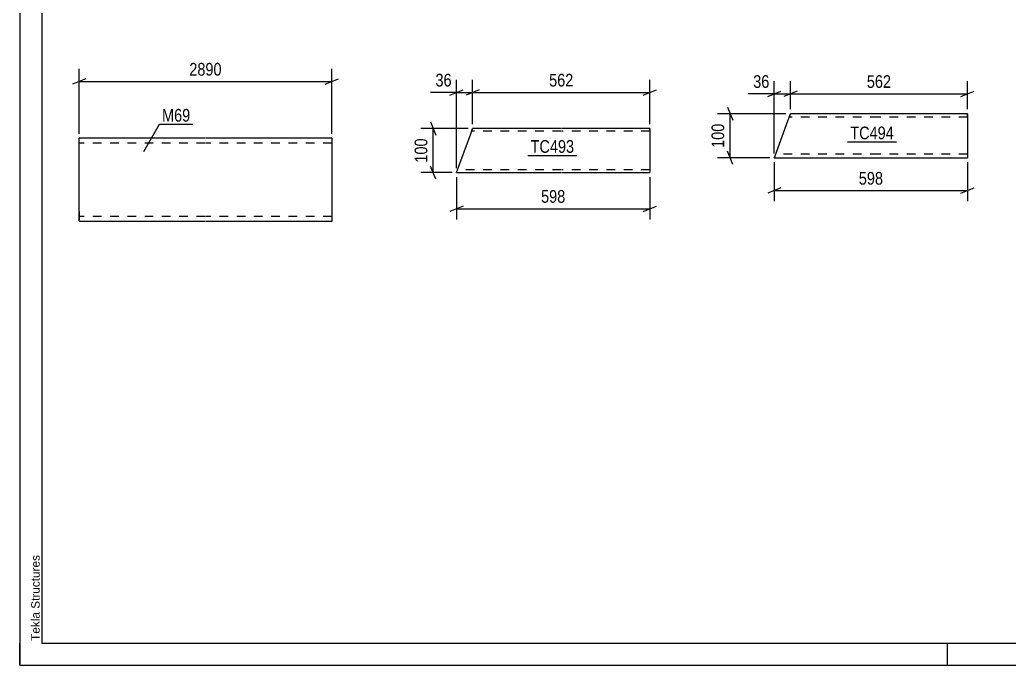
# Model space of a CAD drawing. Header units: millimetres. Extents: x 0 to 420, y 0 to 297.
# Drawn here: x 0 to 224, y 0 to 146 of the extents above; entities that cross this region are included whole.
import ezdxf

# ---------------------------------------------------------------- set-up
doc = ezdxf.new("R2010")
doc.units = ezdxf.units.MM
doc.linetypes.add('DXK_LINE_DOT2', pattern=[3.9198, 1.9599, -1.9599])
doc.styles.add('Arial', font='ARIAL.TTF', dxfattribs={"height": 0.2})
doc.styles.add('Arial Narrow', font='ARIALN.TTF', dxfattribs={"height": 0.2})

# ---------------------------------------------------------------- blocks, each defined once
blk = doc.blocks.new('Unknown-389636216-15102')
at = {"color": 5, "linetype": 'Continuous'}
for p, q in [((0, 297), (0, 0)), ((5, 292), (5, 5)), ((0, 0), (0, 5)), ((5, 5), (415, 5)), ((210, 0), (210, 5)), ((0, 0), (420, 0))]:
    blk.add_line(p, q, dxfattribs=at)
at = {"color": 174, "linetype": 'Continuous', "style": 'Arial'}
blk.add_text('Tekla Structures', height=1.9102, rotation=90, dxfattribs=at).set_placement((4.5, 5.5))
blk = doc.blocks.new('Part-389636216-18634 - 18633')
at = {"color": 2, "linetype": 'Continuous'}
for p, q in [((102.08, 120.25), (102.52, 121.45)), ((122.52, 121.45), (102.52, 121.45)), ((142.62, 121.45), (122.62, 121.45)), ((142.62, 121.45), (142.62, 121.36)), ((142.62, 121.36), (142.62, 111.45)), ((98.88, 111.45), (102.08, 120.25)), ((98.88, 111.45), (122.52, 111.45)), ((122.62, 111.45), (142.62, 111.45))]:
    blk.add_line(p, q, dxfattribs=at)
at = {"color": 7, "linetype": 'DXK_LINE_DOT2'}
for p, q in [((102.49, 121.36), (102.39, 121.1)), ((102.52, 121.45), (102.49, 121.36)), ((142.62, 121.1), (142.62, 121.45)), ((122.52, 120.85), (102.3, 120.85)), ((142.62, 120.85), (122.62, 120.85)), ((122.52, 112.05), (99.1, 112.05)), ((142.62, 112.05), (122.62, 112.05)), ((98.88, 111.45), (98.91, 111.54))]:
    blk.add_line(p, q, dxfattribs=at)
blk = doc.blocks.new('Part-389636216-18688 - 18687')
at = {"color": 2, "linetype": 'Continuous'}
for p, q in [((173.87, 123.19), (174.45, 124.79)), ((194.45, 124.79), (174.45, 124.79)), ((214.55, 124.79), (194.55, 124.79)), ((214.55, 124.79), (214.55, 114.79)), ((170.98, 115.26), (173.87, 123.19)), ((170.81, 114.79), (170.98, 115.26)), ((170.81, 114.79), (194.45, 114.79)), ((194.55, 114.79), (214.55, 114.79))]:
    blk.add_line(p, q, dxfattribs=at)
at = {"color": 7, "linetype": 'DXK_LINE_DOT2'}
for p, q in [((194.45, 123.99), (174.16, 123.99)), ((174.45, 124.79), (174.28, 124.32)), ((214.55, 123.99), (194.55, 123.99)), ((214.55, 124.32), (214.55, 124.79)), ((170.86, 114.91), (170.98, 115.26)), ((194.45, 115.59), (171.1, 115.59)), ((214.55, 115.59), (194.55, 115.59))]:
    blk.add_line(p, q, dxfattribs=at)
blk = doc.blocks.new('Part-389636216-15443 - 15442')
at = {"color": 2, "linetype": 'Continuous'}
for p, q in [((41.99, 119.22), (13.42, 119.22)), ((13.42, 102.65), (13.42, 119.22)), ((70.66, 119.22), (42.09, 119.22)), ((70.66, 119.22), (70.66, 100.36)), ((13.42, 102.65), (13.42, 100.36)), ((41.99, 100.36), (13.42, 100.36)), ((70.66, 100.36), (42.09, 100.36))]:
    blk.add_line(p, q, dxfattribs=at)
at = {"color": 7, "linetype": 'DXK_LINE_DOT2'}
for p, q in [((41.99, 118.08), (13.42, 118.08)), ((70.66, 118.08), (42.09, 118.08)), ((13.42, 100.54), (13.42, 102.65)), ((13.42, 101.51), (13.42, 101.59)), ((41.99, 101.51), (13.42, 101.51)), ((70.66, 101.51), (42.09, 101.51)), ((70.66, 101.51), (70.66, 101.59))]:
    blk.add_line(p, q, dxfattribs=at)
blk = doc.blocks.new('StraightDimension-389636216-23625 - 18633')
at = {"color": 7, "linetype": 'Continuous'}
for p, q in [((101.52, 121.45), (90.76, 121.45)), ((93.01, 122.95), (94.21, 119.95)), ((93.61, 111.45), (93.61, 121.45)), ((94.21, 109.95), (93.01, 112.95)), ((97.88, 111.45), (90.76, 111.45))]:
    blk.add_line(p, q, dxfattribs=at)
at = {"color": 0}
blk.add_wipeout([(92.86, 119.79), (88.66, 119.79), (88.66, 113.11), (92.86, 113.11)], dxfattribs=at)
at = {"color": 3, "style": 'Arial Narrow'}
blk.add_text('100', height=2.863, rotation=90.0002, dxfattribs=at).set_placement((92.26, 113.71))
blk = doc.blocks.new('StraightDimension-389636216-22881 - 18633')
at = {"color": 7, "linetype": 'Continuous'}
for p, q in [((98.88, 112.45), (98.88, 132.44)), ((102.52, 122.45), (102.52, 132.44)), ((97.38, 128.99), (100.38, 130.19)), ((104.02, 130.19), (101.02, 128.99)), ((98.88, 129.59), (102.52, 129.59))]:
    blk.add_line(p, q, dxfattribs=at)
at = {"color": 0}
blk.add_wipeout([(98.36, 130.34), (98.36, 134.54), (93.5, 134.54), (93.5, 130.34)], dxfattribs=at)
at = {"color": 7, "linetype": 'Continuous'}
blk.add_line((98.88, 129.59), (92.98, 129.59), dxfattribs=at)
blk.add_line((98.88, 129.59), (92.98, 129.59), dxfattribs=at)
at = {"color": 3, "style": 'Arial Narrow'}
blk.add_text('36', height=2.863, dxfattribs=at).set_placement((94.1, 130.94))
blk = doc.blocks.new('StraightDimension-389636216-22880 - 18633')
at = {"color": 7, "linetype": 'Continuous'}
for p, q in [((102.52, 122.45), (102.52, 132.44)), ((142.62, 122.45), (142.62, 132.44)), ((104.02, 130.19), (101.02, 128.99)), ((141.12, 128.99), (144.12, 130.19)), ((102.52, 129.59), (142.62, 129.59))]:
    blk.add_line(p, q, dxfattribs=at)
at = {"color": 0}
blk.add_wipeout([(125.91, 130.34), (125.91, 134.54), (119.23, 134.54), (119.23, 130.34)], dxfattribs=at)
at = {"color": 3, "style": 'Arial Narrow'}
blk.add_text('562', height=2.863, dxfattribs=at).set_placement((119.83, 130.94))
blk = doc.blocks.new('StraightDimension-389636216-22938 - 18633')
at = {"color": 7, "linetype": 'Continuous'}
for p, q in [((98.88, 110.45), (98.88, 100.88)), ((142.62, 110.45), (142.62, 100.88)), ((100.38, 103.88), (97.38, 102.68)), ((98.88, 103.28), (142.62, 103.28)), ((141.12, 102.68), (144.12, 103.88))]:
    blk.add_line(p, q, dxfattribs=at)
at = {"color": 0}
blk.add_wipeout([(124.09, 104.03), (124.09, 108.23), (117.41, 108.23), (117.41, 104.03)], dxfattribs=at)
at = {"color": 3, "style": 'Arial Narrow'}
blk.add_text('598', height=2.863, dxfattribs=at).set_placement((118.01, 104.63))
blk = doc.blocks.new('StraightDimension-389636216-23169 - 18687')
at = {"color": 7, "linetype": 'Continuous'}
for p, q in [((170.81, 113.79), (170.81, 104.98)), ((214.55, 113.79), (214.55, 104.98)), ((172.31, 107.98), (169.31, 106.78)), ((213.05, 106.78), (216.05, 107.98)), ((170.81, 107.38), (214.55, 107.38))]:
    blk.add_line(p, q, dxfattribs=at)
at = {"color": 0}
blk.add_wipeout([(196.02, 108.13), (196.02, 112.33), (189.34, 112.33), (189.34, 108.13)], dxfattribs=at)
at = {"color": 3, "style": 'Arial Narrow'}
blk.add_text('598', height=2.863, dxfattribs=at).set_placement((189.94, 108.73))
blk = doc.blocks.new('StraightDimension-389636216-23135 - 18687')
at = {"color": 7, "linetype": 'Continuous'}
for p, q in [((170.81, 115.79), (170.81, 132.13)), ((174.45, 125.79), (174.45, 132.13)), ((169.31, 128.68), (172.31, 129.88)), ((170.81, 129.28), (174.45, 129.28)), ((175.95, 129.88), (172.95, 128.68))]:
    blk.add_line(p, q, dxfattribs=at)
at = {"color": 0}
blk.add_wipeout([(170.29, 130.03), (170.29, 134.23), (165.43, 134.23), (165.43, 130.03)], dxfattribs=at)
at = {"color": 7, "linetype": 'Continuous'}
blk.add_line((170.81, 129.28), (164.91, 129.28), dxfattribs=at)
blk.add_line((170.81, 129.28), (164.91, 129.28), dxfattribs=at)
at = {"color": 3, "style": 'Arial Narrow'}
blk.add_text('36', height=2.863, dxfattribs=at).set_placement((166.03, 130.63))
blk = doc.blocks.new('StraightDimension-389636216-23644 - 18687')
at = {"color": 7, "linetype": 'Continuous'}
for p, q in [((160.21, 126.29), (161.41, 123.29)), ((173.45, 124.79), (157.96, 124.79)), ((160.81, 114.79), (160.81, 124.79)), ((169.81, 114.79), (157.96, 114.79)), ((161.41, 113.29), (160.21, 116.29))]:
    blk.add_line(p, q, dxfattribs=at)
at = {"color": 0}
blk.add_wipeout([(160.06, 123.13), (155.86, 123.13), (155.86, 116.45), (160.06, 116.45)], dxfattribs=at)
at = {"color": 3, "style": 'Arial Narrow'}
blk.add_text('100', height=2.863, rotation=90.0002, dxfattribs=at).set_placement((159.46, 117.05))
blk = doc.blocks.new('StraightDimension-389636216-23134 - 18687')
at = {"color": 7, "linetype": 'Continuous'}
for p, q in [((174.45, 125.79), (174.45, 132.13)), ((214.55, 125.79), (214.55, 132.13)), ((175.95, 129.88), (172.95, 128.68)), ((174.45, 129.28), (214.55, 129.28)), ((213.05, 128.68), (216.05, 129.88))]:
    blk.add_line(p, q, dxfattribs=at)
at = {"color": 0}
blk.add_wipeout([(197.84, 130.03), (197.84, 134.23), (191.16, 134.23), (191.16, 130.03)], dxfattribs=at)
at = {"color": 3, "style": 'Arial Narrow'}
blk.add_text('562', height=2.863, dxfattribs=at).set_placement((191.76, 130.63))
blk = doc.blocks.new('StraightDimension-389636216-15831 - 15442')
at = {"color": 7, "linetype": 'Continuous'}
for p, q in [((13.42, 120.22), (13.42, 134.9)), ((70.66, 120.22), (70.66, 134.9)), ((14.92, 132.65), (11.92, 131.45)), ((69.16, 131.45), (72.16, 132.65)), ((13.42, 132.05), (70.66, 132.05))]:
    blk.add_line(p, q, dxfattribs=at)
at = {"color": 0}
blk.add_wipeout([(46.29, 132.8), (46.29, 137), (37.78, 137), (37.78, 132.8)], dxfattribs=at)
at = {"color": 3, "style": 'Arial Narrow'}
blk.add_text('2890', height=2.863, dxfattribs=at).set_placement((38.38, 133.4))
blk = doc.blocks.new('Mark-389636216-18740 - 18633')
at = {"color": 0}
blk.add_wipeout([(125.51, 115.94), (125.51, 118.94), (115.64, 118.94), (115.64, 115.94)], dxfattribs=at)
blk.add_wipeout([(125.51, 115.94), (125.51, 118.94), (115.64, 118.94), (115.64, 115.94)], dxfattribs=at)
at = {"color": 30, "linetype": 'Continuous'}
blk.add_line((115.04, 115.34), (126.11, 115.34), dxfattribs=at)
at = {"color": 3, "style": 'Arial Narrow'}
blk.add_text('TC493', height=2.863, dxfattribs=at).set_placement((115.64, 115.94))
blk = doc.blocks.new('Mark-389636216-18738 - 18687')
at = {"color": 0}
blk.add_wipeout([(197.88, 119), (197.88, 122), (188.01, 122), (188.01, 119)], dxfattribs=at)
blk.add_wipeout([(197.88, 119), (197.88, 122), (188.01, 122), (188.01, 119)], dxfattribs=at)
at = {"color": 30, "linetype": 'Continuous'}
blk.add_line((187.41, 118.4), (198.48, 118.4), dxfattribs=at)
at = {"color": 3, "style": 'Arial Narrow'}
blk.add_text('TC494', height=2.863, dxfattribs=at).set_placement((188.01, 119))
blk = doc.blocks.new('Mark-389636216-16058 - 15442')
at = {"color": 0}
blk.add_wipeout([(38.59, 122.99), (38.59, 125.99), (32.2, 125.99), (32.2, 122.99)], dxfattribs=at)
blk.add_wipeout([(38.59, 122.99), (38.59, 125.99), (32.2, 125.99), (32.2, 122.99)], dxfattribs=at)
at = {"color": 30, "linetype": 'Continuous'}
for p, q in [((28.11, 116.22), (31.6, 122.39)), ((31.6, 122.39), (39.19, 122.39))]:
    blk.add_line(p, q, dxfattribs=at)
at = {"color": 3, "style": 'Arial Narrow'}
blk.add_text('M69', height=2.863, dxfattribs=at).set_placement((32.2, 122.99))

msp = doc.modelspace()

# ---------------------------------------------------------------- block references
for name in ['Unknown-389636216-15102', 'Part-389636216-18688 - 18687', 'Part-389636216-18634 - 18633', 'Part-389636216-15443 - 15442']:
    msp.add_blockref(name, (0, 0))

# ---------------------------------------------------------------- next in the draw order: block references
for name in ['StraightDimension-389636216-15831 - 15442', 'StraightDimension-389636216-23135 - 18687', 'StraightDimension-389636216-23625 - 18633', 'Mark-389636216-18738 - 18687', 'Mark-389636216-18740 - 18633', 'StraightDimension-389636216-23169 - 18687']:
    msp.add_blockref(name, (0, 0))

# ---------------------------------------------------------------- next in the draw order: block references
for name in ['StraightDimension-389636216-22881 - 18633', 'Mark-389636216-16058 - 15442', 'StraightDimension-389636216-23644 - 18687', 'StraightDimension-389636216-22938 - 18633']:
    msp.add_blockref(name, (0, 0))

# ---------------------------------------------------------------- next in the draw order: block references
for name in ['StraightDimension-389636216-22880 - 18633', 'StraightDimension-389636216-23134 - 18687']:
    msp.add_blockref(name, (0, 0))

doc.saveas('drawing.dxf')
